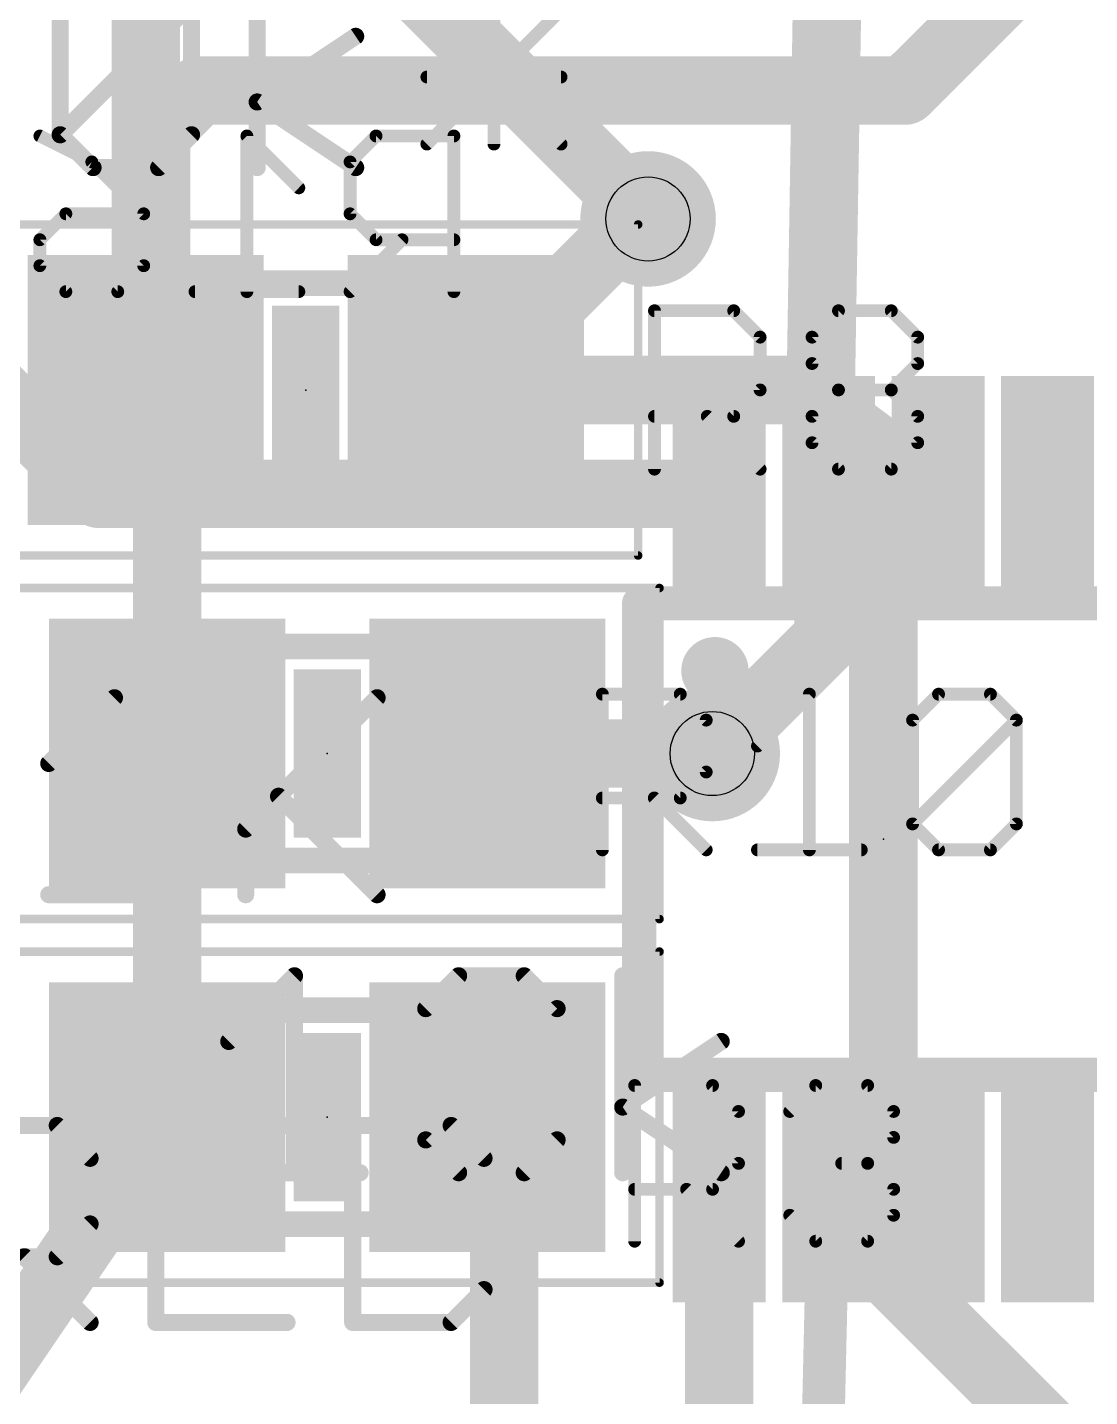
# Model space of a CAD drawing. Extents: x -7.5 to 53.1, y 33.1 to 75.6.
# Drawn here: x 19.05 to 25.35, y 41.14 to 49.27 of the extents above; entities that cross this region are included whole.
import ezdxf

# ---------------------------------------------------------------- set-up
doc = ezdxf.new("R2010")
doc.units = 0
for name, color, linetype in [('1', 22, 'CONTINUOUS'), ('16', 175, 'CONTINUOUS'), ('18', 82, 'CONTINUOUS'), ('21', 251, 'CONTINUOUS'), ('22', 2, 'CONTINUOUS'), ('23', 7, 'CONTINUOUS'), ('24', 7, 'CONTINUOUS'), ('25', 253, 'CONTINUOUS'), ('26', 253, 'CONTINUOUS'), ('27', 253, 'CONTINUOUS'), ('29', 253, 'CONTINUOUS'), ('30', 253, 'CONTINUOUS'), ('31', 253, 'CONTINUOUS'), ('32', 253, 'CONTINUOUS'), ('35', 253, 'CONTINUOUS'), ('39', 22, 'CONTINUOUS'), ('44', 253, 'CONTINUOUS'), ('51', 53, 'CONTINUOUS'), ('52', 253, 'CONTINUOUS')]:
    doc.layers.add(name, color=color, linetype=linetype)

# ---------------------------------------------------------------- blocks, each defined once
blk = doc.blocks.new('RECT')
blk.add_solid([(-0.5, -0.5), (0.5, -0.5), (-0.5, 0.5), (0.5, 0.5)])
blk = doc.blocks.new('ROUNDV')
at = {"const_width": 0.5}
blk.add_lwpolyline([(0, -0.25, 1), (0, 0.25, 1), (0, -0.25)], format="xyb", dxfattribs=at)

msp = doc.modelspace()

# ---------------------------------------------------------------- linework, layer by layer
at = {"layer": '1', "const_width": 0.4064}
for points in [[(19.751, 49.591), (19.751, 47.117)], [(24.257, 48.895), (24.9936, 49.6316)], [(19.812, 48.641), (20.066, 48.895)], [(20.066, 48.895), (24.257, 48.895)], [(19.812, 47.056), (19.812, 48.641)], [(21.651, 47.117), (22.667, 48.133)], [(22.667, 48.133), (22.733, 48.133)], [(19.751, 47.117), (19.812, 47.056)], [(19.878, 46.99), (19.812, 47.056)], [(23.622, 47.117), (21.651, 47.117)], [(24.13, 46.736), (23.622, 47.117)], [(19.878, 46.99), (19.878, 44.958)], [(24.13, 41.91), (24.13, 46.736)], [(19.878, 44.958), (19.878, 42.799)], [(21.778, 44.958), (23.114, 44.958)], [(18.796, 41.209), (19.878, 42.799)], [(21.878, 42.699), (21.778, 42.799)], [(21.878, 40.259), (21.878, 42.699)], [(25.4, 40.64), (24.13, 41.91)]]:
    msp.add_lwpolyline(points, dxfattribs=at)
at = {"layer": '1', "const_width": 0.2032}
for points in [[(20.066, 48.9966, 1), (20.066, 48.7934)], [(20.1378, 48.8232, 1), (19.9942, 48.9668)], [(24.1852, 48.9668, 1), (24.3288, 48.8232)], [(24.257, 48.7934, 1), (24.257, 48.9966)], [(19.9136, 48.641, 1), (19.7104, 48.641)], [(19.7402, 48.7128, 1), (19.8838, 48.5692)], [(22.667, 48.2346, 1), (22.667, 48.0314)], [(22.7388, 48.0612, 1), (22.5952, 48.2048)], [(22.733, 48.0314, 1), (22.733, 48.2346)], [(19.8228, 47.1888, 1), (19.6792, 47.0452)], [(19.8838, 47.1278, 1), (19.7402, 46.9842)], [(21.651, 47.2186, 1), (21.651, 47.0154)], [(21.5792, 47.1888, 1), (21.7228, 47.0452)], [(23.683, 47.1983, 1), (23.561, 47.0357)], [(23.622, 47.0154, 1), (23.622, 47.2186)], [(19.6494, 47.117, 1), (19.8526, 47.117)], [(19.7402, 46.9842, 1), (19.8838, 47.1278)], [(19.9796, 46.99, 1), (19.7764, 46.99)], [(19.8062, 46.9182, 1), (19.9498, 47.0618)], [(19.7104, 47.056, 1), (19.9136, 47.056)], [(24.2316, 46.736, 1), (24.0284, 46.736)], [(24.069, 46.6547, 1), (24.191, 46.8173)], [(19.9796, 44.958, 1), (19.7764, 44.958)], [(21.778, 45.0596, 1), (21.778, 44.8564)], [(23.114, 44.8564, 1), (23.114, 45.0596)], [(19.7764, 44.958, 1), (19.9796, 44.958)], [(19.962, 42.7418, 1), (19.794, 42.8562)], [(21.8498, 42.8708, 1), (21.7062, 42.7272)], [(19.7764, 42.799, 1), (19.9796, 42.799)], [(21.9796, 42.699, 1), (21.7764, 42.699)], [(21.8062, 42.6272, 1), (21.9498, 42.7708)], [(24.2018, 41.9818, 1), (24.0582, 41.8382)], [(24.0284, 41.91, 1), (24.2316, 41.91)]]:
    msp.add_lwpolyline(points, format="xyb", dxfattribs=at)
at = {"layer": '16'}
for points, const_width in [([(23.749, 46.556), (23.876, 54.356)], 0.4064), ([(22.733, 48.133), (19.431, 51.435)], 0.4064), ([(17.841, 48.133), (19.474, 46.5)], 0.4064), ([(23.805, 46.5), (23.749, 46.556)], 0.4064), ([(19.474, 46.5), (23.155, 46.5)], 0.4064), ([(23.805, 45.649), (23.805, 46.5)], 0.4064), ([(23.114, 44.958), (23.805, 45.649)], 0.4064), ([(23.155, 42.4), (23.155, 37.125)], 0.4064), ([(23.749, 39.931), (23.805, 42.4)], 0.254)]:
    msp.add_lwpolyline(points, dxfattribs=dict(at, const_width=const_width))
for points, const_width in [([(22.6612, 48.0612, 1), (22.8048, 48.2048)], 0.2032), ([(23.8208, 46.6278, 1), (23.6772, 46.4842)], 0.2032), ([(19.474, 46.6016, 1), (19.474, 46.3984)], 0.2032), ([(23.155, 46.3984, 1), (23.155, 46.6016)], 0.2032), ([(23.9066, 46.5, 1), (23.7034, 46.5)], 0.2032), ([(19.4022, 46.4282, 1), (19.5458, 46.5718)], 0.2032), ([(23.6474, 46.5577, 1), (23.8506, 46.5543)], 0.2032), ([(23.7332, 46.4282, 1), (23.8768, 46.5718)], 0.2032), ([(23.8768, 45.5772, 1), (23.7332, 45.7208)], 0.2032), ([(23.7034, 45.649, 1), (23.9066, 45.649)], 0.2032), ([(23.0422, 45.0298, 1), (23.1858, 44.8862)], 0.2032), ([(23.2566, 42.4, 1), (23.0534, 42.4)], 0.2032), ([(23.8685, 42.3986, 1), (23.7415, 42.4014)], 0.127)]:
    msp.add_lwpolyline(points, format="xyb", dxfattribs=dict(at, const_width=const_width))
at = {"layer": '21', "const_width": 0.0762}
for points in [[(21.4198, 48.5775), (22.2164, 49.374)], [(22.2164, 48.5775), (21.4198, 49.374)], [(21.4198, 48.5775), (22.2164, 49.374)], [(22.2164, 48.5775), (21.4198, 49.374)], [(21.8181, 48.5775), (21.8181, 49.374)], [(21.8181, 48.5775), (21.8181, 49.374)], [(22.2164, 48.9758), (21.4198, 48.9758)], [(22.2164, 48.9758), (21.4198, 48.9758)]]:
    msp.add_lwpolyline(points, dxfattribs=at)
at = {"layer": '21', "const_width": 0.0381}
for points in [[(21.4198, 48.9948, 1), (21.4198, 48.9567)], [(21.4198, 48.9948, 1), (21.4198, 48.9567)], [(22.2164, 48.9567, 1), (22.2164, 48.9948)], [(22.2164, 48.9567, 1), (22.2164, 48.9948)], [(21.4063, 48.591, 1), (21.4333, 48.564)], [(21.4063, 48.591, 1), (21.4333, 48.564)], [(21.799, 48.5775, 1), (21.8371, 48.5775)], [(21.799, 48.5775, 1), (21.8371, 48.5775)], [(22.2029, 48.564, 1), (22.2298, 48.591)], [(22.2029, 48.564, 1), (22.2298, 48.591)]]:
    msp.add_lwpolyline(points, format="xyb", dxfattribs=at)
at = {"layer": '22', "const_width": 0.2032}
msp.add_lwpolyline([(22.68, 45.85), (22.68, 43.05)], dxfattribs=at)
at = {"layer": '22'}
for points, const_width in [([(22.7308, 45.85, 1), (22.6292, 45.85)], 0.1016), ([(23.13, 45.35, 1), (23.13, 45.55, 1), (23.13, 45.35)], 0.2), ([(22.6292, 43.05, 1), (22.7308, 43.05)], 0.1016)]:
    msp.add_lwpolyline(points, format="xyb", dxfattribs=dict(at, const_width=const_width))
at = {"layer": '23'}
for p in [(20.701, 47.117), (20.828, 44.958), (20.828, 42.799)]:
    msp.add_point(p, dxfattribs=at)
at = {"layer": '24'}
msp.add_point((24.13, 44.45), dxfattribs=at)
at = {"layer": '25', "const_width": 0.0762}
for points in [[(22.7711, 46.6471), (22.7711, 47.5877)], [(22.7711, 47.5877), (23.2414, 47.5877)], [(23.2414, 47.5877), (23.3982, 47.4309)], [(23.7066, 47.4309), (23.8634, 47.5877)], [(23.8634, 47.5877), (24.1769, 47.5877)], [(24.1769, 47.5877), (24.3337, 47.4309)], [(23.3982, 47.4309), (23.3982, 47.1174)], [(23.7066, 47.2742), (23.7066, 47.4309)], [(24.3337, 47.4309), (24.3337, 47.2742)], [(23.8634, 47.1174), (23.7066, 47.2742)], [(24.3337, 47.2742), (24.1769, 47.1174)], [(23.3982, 47.1174), (23.2414, 46.9606)], [(23.7066, 46.9606), (23.8634, 47.1174)], [(23.8634, 47.1174), (24.1769, 47.1174)], [(24.1769, 47.1174), (24.3337, 46.9606)], [(23.2414, 46.9606), (22.7711, 46.9606)], [(23.0846, 46.9606), (23.3982, 46.6471)], [(23.7066, 46.8039), (23.7066, 46.9606)], [(24.3337, 46.9606), (24.3337, 46.8039)], [(23.8634, 46.6471), (23.7066, 46.8039)], [(24.3337, 46.8039), (24.1769, 46.6471)], [(24.1769, 46.6471), (23.8634, 46.6471)], [(22.4617, 44.3861), (22.4617, 45.3107)], [(22.4617, 45.3107), (22.924, 45.3107)], [(22.924, 45.3107), (23.0781, 45.1566)], [(23.3825, 45.0025), (23.6907, 45.3107)], [(23.6907, 45.3107), (23.6907, 44.3861)], [(24.3033, 45.1566), (24.4574, 45.3107)], [(24.4574, 45.3107), (24.7656, 45.3107)], [(24.7656, 45.3107), (24.9197, 45.1566)], [(23.0781, 45.1566), (23.0781, 44.8484)], [(24.3033, 44.5402), (24.3033, 45.1566)], [(24.3033, 44.5402), (24.9197, 45.1566)], [(24.9197, 45.1566), (24.9197, 44.5402)], [(23.0781, 44.8484), (22.924, 44.6943)], [(22.924, 44.6943), (22.4617, 44.6943)], [(22.7699, 44.6943), (23.0781, 44.3861)], [(24.4574, 44.3861), (24.3033, 44.5402)], [(24.9197, 44.5402), (24.7656, 44.3861)], [(23.3825, 44.3861), (23.9989, 44.3861)], [(24.7656, 44.3861), (24.4574, 44.3861)], [(22.6535, 42.0621), (22.6535, 42.9867)], [(22.6535, 42.9867), (23.1158, 42.9867)], [(23.1158, 42.9867), (23.2699, 42.8326)], [(23.5743, 42.8326), (23.7284, 42.9867)], [(23.7284, 42.9867), (24.0366, 42.9867)], [(24.0366, 42.9867), (24.1907, 42.8326)], [(23.2699, 42.8326), (23.2699, 42.5244)], [(24.1907, 42.8326), (24.1907, 42.6785)], [(24.1907, 42.6785), (24.0366, 42.5244)], [(23.2699, 42.5244), (23.1158, 42.3703)], [(24.0366, 42.5244), (23.8825, 42.5244)], [(24.0366, 42.5244), (24.1907, 42.3703)], [(23.1158, 42.3703), (22.6535, 42.3703)], [(22.9617, 42.3703), (23.2699, 42.0621)], [(24.1907, 42.3703), (24.1907, 42.2162)], [(23.7284, 42.0621), (23.5743, 42.2162)], [(24.1907, 42.2162), (24.0366, 42.0621)], [(24.0366, 42.0621), (23.7284, 42.0621)]]:
    msp.add_lwpolyline(points, dxfattribs=at)
at = {"layer": '25', "const_width": 0.0381}
for points in [[(22.7902, 47.5877, 1), (22.7521, 47.5877)], [(22.7711, 47.6068, 1), (22.7711, 47.5687)], [(23.2549, 47.6012, 1), (23.2279, 47.5742)], [(23.2414, 47.5687, 1), (23.2414, 47.6068)], [(23.8634, 47.6068, 1), (23.8634, 47.5687)], [(23.8769, 47.5742, 1), (23.8499, 47.6012)], [(24.1904, 47.6012, 1), (24.1634, 47.5742)], [(24.1769, 47.5687, 1), (24.1769, 47.6068)], [(23.4172, 47.4309, 1), (23.3791, 47.4309)], [(23.3847, 47.4175, 1), (23.4116, 47.4444)], [(23.7257, 47.4309, 1), (23.6876, 47.4309)], [(23.6931, 47.4444, 1), (23.7201, 47.4175)], [(24.3527, 47.4309, 1), (24.3146, 47.4309)], [(24.3202, 47.4175, 1), (24.3472, 47.4444)], [(23.7201, 47.2876, 1), (23.6931, 47.2607)], [(23.6876, 47.2742, 1), (23.7257, 47.2742)], [(24.3146, 47.2742, 1), (24.3527, 47.2742)], [(24.3472, 47.2607, 1), (24.3202, 47.2876)], [(23.3791, 47.1174, 1), (23.4172, 47.1174)], [(23.4116, 47.1039, 1), (23.3847, 47.1309)], [(23.8634, 47.1365, 1), (23.8634, 47.0984)], [(23.8769, 47.1039, 1), (23.8499, 47.1309)], [(23.8499, 47.1039, 1), (23.8769, 47.1309)], [(24.1904, 47.1309, 1), (24.1634, 47.1039)], [(24.1634, 47.1309, 1), (24.1904, 47.1039)], [(24.1769, 47.0984, 1), (24.1769, 47.1365)], [(22.7711, 46.9797, 1), (22.7711, 46.9416)], [(23.0981, 46.9741, 1), (23.0712, 46.9472)], [(23.2279, 46.9741, 1), (23.2549, 46.9472)], [(23.2414, 46.9416, 1), (23.2414, 46.9797)], [(23.7257, 46.9606, 1), (23.6876, 46.9606)], [(23.6931, 46.9741, 1), (23.7201, 46.9472)], [(24.3527, 46.9606, 1), (24.3146, 46.9606)], [(24.3202, 46.9472, 1), (24.3472, 46.9741)], [(23.7201, 46.8173, 1), (23.6931, 46.7904)], [(24.3472, 46.7904, 1), (24.3202, 46.8173)], [(23.6876, 46.8039, 1), (23.7257, 46.8039)], [(24.3146, 46.8039, 1), (24.3527, 46.8039)], [(23.3847, 46.6336, 1), (23.4116, 46.6606)], [(23.8634, 46.6662, 1), (23.8634, 46.6281)], [(23.8499, 46.6336, 1), (23.8769, 46.6606)], [(24.1634, 46.6606, 1), (24.1904, 46.6336)], [(24.1769, 46.6281, 1), (24.1769, 46.6662)], [(22.7521, 46.6471, 1), (22.7902, 46.6471)], [(22.4808, 45.3107, 1), (22.4427, 45.3107)], [(22.4617, 45.3297, 1), (22.4617, 45.2916)], [(22.9375, 45.3242, 1), (22.9106, 45.2972)], [(22.924, 45.2916, 1), (22.924, 45.3297)], [(23.7098, 45.3107, 1), (23.6717, 45.3107)], [(23.7042, 45.2972, 1), (23.6772, 45.3242)], [(24.4574, 45.3297, 1), (24.4574, 45.2916)], [(24.4709, 45.2972, 1), (24.4439, 45.3242)], [(24.7791, 45.3242, 1), (24.7521, 45.2972)], [(24.7656, 45.2916, 1), (24.7656, 45.3297)], [(23.0972, 45.1566, 1), (23.0591, 45.1566)], [(23.0647, 45.1431, 1), (23.0916, 45.1701)], [(24.2898, 45.1701, 1), (24.3168, 45.1431)], [(24.3224, 45.1566, 1), (24.2843, 45.1566)], [(24.9388, 45.1566, 1), (24.9007, 45.1566)], [(24.9332, 45.1431, 1), (24.9062, 45.1701)], [(24.9062, 45.1431, 1), (24.9332, 45.1701)], [(23.3691, 45.016, 1), (23.396, 44.989)], [(23.0916, 44.8349, 1), (23.0647, 44.8619)], [(23.0591, 44.8484, 1), (23.0972, 44.8484)], [(22.4617, 44.7133, 1), (22.4617, 44.6752)], [(22.7834, 44.7078, 1), (22.7565, 44.6808)], [(22.9106, 44.7078, 1), (22.9375, 44.6808)], [(22.924, 44.6752, 1), (22.924, 44.7133)], [(24.3168, 44.5537, 1), (24.2898, 44.5267)], [(24.2898, 44.5537, 1), (24.3168, 44.5267)], [(24.9332, 44.5267, 1), (24.9062, 44.5537)], [(24.2843, 44.5402, 1), (24.3224, 44.5402)], [(24.9007, 44.5402, 1), (24.9388, 44.5402)], [(22.4427, 44.3861, 1), (22.4808, 44.3861)], [(23.0647, 44.3726, 1), (23.0916, 44.3996)], [(23.3825, 44.4051, 1), (23.3825, 44.367)], [(23.6717, 44.3861, 1), (23.7098, 44.3861)], [(23.9989, 44.367, 1), (23.9989, 44.4051)], [(24.4574, 44.4051, 1), (24.4574, 44.367)], [(24.4439, 44.3726, 1), (24.4709, 44.3996)], [(24.7521, 44.3996, 1), (24.7791, 44.3726)], [(24.7656, 44.367, 1), (24.7656, 44.4051)], [(22.6726, 42.9867, 1), (22.6345, 42.9867)], [(22.6535, 43.0057, 1), (22.6535, 42.9676)], [(23.1293, 43.0002, 1), (23.1024, 42.9732)], [(23.1158, 42.9676, 1), (23.1158, 43.0057)], [(23.7284, 43.0057, 1), (23.7284, 42.9676)], [(23.7419, 42.9732, 1), (23.7149, 43.0002)], [(24.0501, 43.0002, 1), (24.0231, 42.9732)], [(24.0366, 42.9676, 1), (24.0366, 43.0057)], [(23.289, 42.8326, 1), (23.2509, 42.8326)], [(23.2564, 42.8191, 1), (23.2834, 42.8461)], [(23.5608, 42.8461, 1), (23.5878, 42.8191)], [(24.2098, 42.8326, 1), (24.1717, 42.8326)], [(24.1772, 42.8191, 1), (24.2042, 42.8461)], [(24.1717, 42.6785, 1), (24.2098, 42.6785)], [(24.2042, 42.665, 1), (24.1772, 42.692)], [(23.2509, 42.5244, 1), (23.289, 42.5244)], [(23.2834, 42.5109, 1), (23.2564, 42.5379)], [(23.8825, 42.5434, 1), (23.8825, 42.5053)], [(24.0501, 42.5379, 1), (24.0231, 42.5109)], [(24.0231, 42.5379, 1), (24.0501, 42.5109)], [(24.0366, 42.5053, 1), (24.0366, 42.5434)], [(22.6535, 42.3893, 1), (22.6535, 42.3512)], [(22.9752, 42.3838, 1), (22.9483, 42.3568)], [(23.1024, 42.3838, 1), (23.1293, 42.3568)], [(23.1158, 42.3512, 1), (23.1158, 42.3893)], [(24.2098, 42.3703, 1), (24.1717, 42.3703)], [(24.1772, 42.3568, 1), (24.2042, 42.3838)], [(23.5878, 42.2297, 1), (23.5608, 42.2027)], [(24.1717, 42.2162, 1), (24.2098, 42.2162)], [(24.2042, 42.2027, 1), (24.1772, 42.2297)], [(22.6345, 42.0621, 1), (22.6726, 42.0621)], [(23.2564, 42.0486, 1), (23.2834, 42.0756)], [(23.7284, 42.0812, 1), (23.7284, 42.0431)], [(23.7149, 42.0486, 1), (23.7419, 42.0756)], [(24.0231, 42.0756, 1), (24.0501, 42.0486)], [(24.0366, 42.0431, 1), (24.0366, 42.0812)]]:
    msp.add_lwpolyline(points, format="xyb", dxfattribs=at)
at = {"layer": '26', "const_width": 0.0762}
for points in [[(19.1223, 48.6257), (19.4305, 48.4716)], [(20.6595, 48.3175), (20.3513, 48.6257)], [(20.3513, 48.6257), (20.3513, 47.7011)], [(21.118, 48.6257), (20.9639, 48.4716)], [(21.5803, 48.6257), (21.118, 48.6257)], [(21.5803, 47.7011), (21.5803, 48.6257)], [(19.4305, 48.4716), (19.7387, 48.1634)], [(20.9639, 48.4716), (20.9639, 48.1634)], [(19.1223, 48.0093), (19.2764, 48.1634)], [(19.2764, 48.1634), (19.7387, 48.1634)], [(19.7387, 48.1634), (19.7387, 47.8552)], [(20.9639, 48.1634), (21.118, 48.0093)], [(19.1223, 47.8552), (19.1223, 48.0093)], [(21.2721, 48.0093), (20.9639, 47.7011)], [(21.118, 48.0093), (21.5803, 48.0093)], [(19.2764, 47.7011), (19.1223, 47.8552)], [(19.7387, 47.8552), (19.5846, 47.7011)], [(19.5846, 47.7011), (19.2764, 47.7011)], [(20.6595, 47.7011), (20.0431, 47.7011)]]:
    msp.add_lwpolyline(points, dxfattribs=at)
at = {"layer": '26', "const_width": 0.0381}
for points in [[(19.1308, 48.6427, 1), (19.1138, 48.6086)], [(20.3648, 48.6392, 1), (20.3378, 48.6122)], [(20.3703, 48.6257, 1), (20.3322, 48.6257)], [(21.118, 48.6447, 1), (21.118, 48.6066)], [(21.1314, 48.6122, 1), (21.1045, 48.6392)], [(21.5993, 48.6257, 1), (21.5612, 48.6257)], [(21.5803, 48.6066, 1), (21.5803, 48.6447)], [(19.444, 48.4851, 1), (19.417, 48.4581)], [(19.422, 48.4546, 1), (19.439, 48.4886)], [(20.9504, 48.4851, 1), (20.9773, 48.4581)], [(20.9829, 48.4716, 1), (20.9448, 48.4716)], [(20.646, 48.304, 1), (20.6729, 48.331)], [(19.2764, 48.1824, 1), (19.2764, 48.1443)], [(19.2899, 48.1499, 1), (19.2629, 48.1769)], [(19.7577, 48.1634, 1), (19.7196, 48.1634)], [(19.7252, 48.1499, 1), (19.7522, 48.1769)], [(19.7387, 48.1443, 1), (19.7387, 48.1824)], [(20.9773, 48.1769, 1), (20.9504, 48.1499)], [(20.9448, 48.1634, 1), (20.9829, 48.1634)], [(19.1413, 48.0093, 1), (19.1032, 48.0093)], [(19.1088, 48.0228, 1), (19.1358, 47.9958)], [(21.118, 48.0283, 1), (21.118, 47.9902)], [(21.1045, 47.9958, 1), (21.1314, 48.0228)], [(21.2855, 47.9958, 1), (21.2586, 48.0228)], [(21.5803, 47.9902, 1), (21.5803, 48.0283)], [(19.1358, 47.8687, 1), (19.1088, 47.8417)], [(19.1032, 47.8552, 1), (19.1413, 47.8552)], [(19.7196, 47.8552, 1), (19.7577, 47.8552)], [(19.7522, 47.8417, 1), (19.7252, 47.8687)], [(19.2764, 47.7202, 1), (19.2764, 47.6821)], [(19.2629, 47.6876, 1), (19.2899, 47.7146)], [(19.5711, 47.7146, 1), (19.5981, 47.6876)], [(19.5846, 47.6821, 1), (19.5846, 47.7202)], [(20.0431, 47.7202, 1), (20.0431, 47.6821)], [(20.6595, 47.6821, 1), (20.6595, 47.7202)], [(20.9504, 47.7146, 1), (20.9773, 47.6876)], [(20.3322, 47.7011, 1), (20.3703, 47.7011)], [(21.5612, 47.7011, 1), (21.5993, 47.7011)]]:
    msp.add_lwpolyline(points, format="xyb", dxfattribs=at)
at = {"layer": '27', "const_width": 0.1016}
for points in [[(20.4123, 48.4378), (20.4123, 49.6072)], [(19.2429, 48.6327), (19.2429, 49.4123)], [(19.2429, 48.6327), (20.0225, 49.4123)], [(20.0225, 49.4123), (20.0225, 48.6327)], [(20.4123, 48.8276), (20.997, 49.2174)], [(20.997, 48.4378), (20.4123, 48.8276)], [(19.4378, 48.4378), (19.2429, 48.6327)], [(20.0225, 48.6327), (19.8276, 48.4378)], [(19.8276, 48.4378), (19.4378, 48.4378)], [(19.175, 44.8994), (19.5648, 45.2892)], [(19.5648, 45.2892), (19.5648, 44.1198)], [(20.3444, 45.2892), (20.3444, 44.1198)], [(20.3444, 44.5096), (21.124, 45.2892)], [(20.5393, 44.7045), (21.124, 44.1198)], [(19.175, 44.1198), (19.9546, 44.1198)], [(20.2438, 43.2484), (20.6336, 43.6382)], [(20.6336, 43.6382), (20.6336, 42.4688)], [(21.4132, 43.4433), (21.6081, 43.6382)], [(21.6081, 43.6382), (21.9979, 43.6382)], [(21.9979, 43.6382), (22.1928, 43.4433)], [(22.5826, 42.4688), (22.5826, 43.6382)], [(21.4132, 42.6637), (21.4132, 43.4433)], [(21.4132, 42.6637), (22.1928, 43.4433)], [(22.1928, 43.4433), (22.1928, 42.6637)], [(22.5826, 42.8586), (23.1673, 43.2484)], [(23.1673, 42.4688), (22.5826, 42.8586)], [(18.6406, 42.7492), (19.2253, 42.7492)], [(19.2253, 42.7492), (19.4202, 42.5543)], [(20.5896, 42.7492), (19.81, 42.7492)], [(19.81, 42.7492), (19.81, 41.5798)], [(20.9794, 42.7492), (20.9794, 41.5798)], [(21.5641, 42.7492), (20.9794, 42.7492)], [(21.759, 42.5543), (21.5641, 42.7492)], [(21.6081, 42.4688), (21.4132, 42.6637)], [(22.1928, 42.6637), (21.9979, 42.4688)], [(19.4202, 42.5543), (19.4202, 42.1645)], [(21.759, 41.7747), (21.759, 42.5543)], [(20.2438, 42.4688), (21.0234, 42.4688)], [(21.9979, 42.4688), (21.6081, 42.4688)], [(19.4202, 42.1645), (19.2253, 41.9696)], [(19.81, 42.1645), (20.1998, 42.1645)], [(19.2253, 41.9696), (18.6406, 41.9696)], [(19.0304, 41.9696), (19.4202, 41.5798)], [(21.5641, 41.5798), (21.759, 41.7747)], [(19.81, 41.5798), (20.5896, 41.5798)], [(20.9794, 41.5798), (21.5641, 41.5798)]]:
    msp.add_lwpolyline(points, dxfattribs=at)
at = {"layer": '27', "const_width": 0.0508}
for points in [[(21.0111, 49.1963, 1), (20.9829, 49.2385)], [(20.4264, 48.8487, 1), (20.3982, 48.8065)], [(20.3982, 48.8487, 1), (20.4264, 48.8065)], [(19.2609, 48.6507, 1), (19.2249, 48.6147)], [(19.2249, 48.6507, 1), (19.2609, 48.6147)], [(19.2175, 48.6327, 1), (19.2683, 48.6327)], [(19.9971, 48.6327, 1), (20.0479, 48.6327)], [(20.0405, 48.6147, 1), (20.0045, 48.6507)], [(19.4378, 48.4632, 1), (19.4378, 48.4124)], [(19.4198, 48.4198, 1), (19.4558, 48.4558)], [(19.8096, 48.4558, 1), (19.8456, 48.4198)], [(19.8276, 48.4124, 1), (19.8276, 48.4632)], [(20.3869, 48.4378, 1), (20.4377, 48.4378)], [(20.9829, 48.4167, 1), (21.0111, 48.4589)], [(19.5902, 45.2892, 1), (19.5394, 45.2892)], [(19.5828, 45.2712, 1), (19.5468, 45.3072)], [(20.3698, 45.2892, 1), (20.319, 45.2892)], [(21.142, 45.2712, 1), (21.106, 45.3072)], [(19.157, 44.9174, 1), (19.193, 44.8814)], [(20.5573, 44.7225, 1), (20.5213, 44.6865)], [(20.3264, 44.5276, 1), (20.3624, 44.4916)], [(19.175, 44.1452, 1), (19.175, 44.0944)], [(19.9546, 44.0944, 1), (19.9546, 44.1452)], [(21.106, 44.1018, 1), (21.142, 44.1378)], [(19.5394, 44.1198, 1), (19.5902, 44.1198)], [(20.319, 44.1198, 1), (20.3698, 44.1198)], [(20.659, 43.6382, 1), (20.6082, 43.6382)], [(20.6516, 43.6202, 1), (20.6156, 43.6562)], [(21.6081, 43.6636, 1), (21.6081, 43.6128)], [(21.6261, 43.6202, 1), (21.5901, 43.6562)], [(22.0159, 43.6562, 1), (21.9799, 43.6202)], [(21.9979, 43.6128, 1), (21.9979, 43.6636)], [(22.608, 43.6382, 1), (22.5572, 43.6382)], [(21.3952, 43.4613, 1), (21.4312, 43.4253)], [(21.4386, 43.4433, 1), (21.3878, 43.4433)], [(22.2182, 43.4433, 1), (22.1674, 43.4433)], [(22.2108, 43.4253, 1), (22.1748, 43.4613)], [(22.1748, 43.4253, 1), (22.2108, 43.4613)], [(20.2258, 43.2664, 1), (20.2618, 43.2304)], [(23.1814, 43.2273, 1), (23.1532, 43.2695)], [(22.5967, 42.8797, 1), (22.5685, 42.8375)], [(22.5685, 42.8797, 1), (22.5967, 42.8375)], [(19.2433, 42.7672, 1), (19.2073, 42.7312)], [(19.2253, 42.7238, 1), (19.2253, 42.7746)], [(19.81, 42.7746, 1), (19.81, 42.7238)], [(19.8354, 42.7492, 1), (19.7846, 42.7492)], [(20.5896, 42.7238, 1), (20.5896, 42.7746)], [(21.0048, 42.7492, 1), (20.954, 42.7492)], [(20.9794, 42.7746, 1), (20.9794, 42.7238)], [(21.5821, 42.7672, 1), (21.5461, 42.7312)], [(21.5641, 42.7238, 1), (21.5641, 42.7746)], [(21.4312, 42.6817, 1), (21.3952, 42.6457)], [(21.3952, 42.6817, 1), (21.4312, 42.6457)], [(22.2108, 42.6457, 1), (22.1748, 42.6817)], [(21.3878, 42.6637, 1), (21.4386, 42.6637)], [(22.1674, 42.6637, 1), (22.2182, 42.6637)], [(19.4456, 42.5543, 1), (19.3948, 42.5543)], [(19.4022, 42.5363, 1), (19.4382, 42.5723)], [(21.7844, 42.5543, 1), (21.7336, 42.5543)], [(21.741, 42.5363, 1), (21.777, 42.5723)], [(20.2438, 42.4942, 1), (20.2438, 42.4434)], [(20.6082, 42.4688, 1), (20.659, 42.4688)], [(21.0234, 42.4434, 1), (21.0234, 42.4942)], [(21.6081, 42.4942, 1), (21.6081, 42.4434)], [(21.5901, 42.4508, 1), (21.6261, 42.4868)], [(21.9799, 42.4868, 1), (22.0159, 42.4508)], [(21.9979, 42.4434, 1), (21.9979, 42.4942)], [(22.5572, 42.4688, 1), (22.608, 42.4688)], [(23.1532, 42.4477, 1), (23.1814, 42.4899)], [(19.4382, 42.1465, 1), (19.4022, 42.1825)], [(19.81, 42.1899, 1), (19.81, 42.1391)], [(20.1998, 42.1391, 1), (20.1998, 42.1899)], [(19.3948, 42.1645, 1), (19.4456, 42.1645)], [(19.0484, 41.9876, 1), (19.0124, 41.9516)], [(19.2073, 41.9876, 1), (19.2433, 41.9516)], [(19.2253, 41.9442, 1), (19.2253, 41.995)], [(21.7336, 41.7747, 1), (21.7844, 41.7747)], [(21.777, 41.7567, 1), (21.741, 41.7927)], [(19.4022, 41.5618, 1), (19.4382, 41.5978)], [(19.81, 41.6052, 1), (19.81, 41.5544)], [(19.7846, 41.5798, 1), (19.8354, 41.5798)], [(20.5896, 41.5544, 1), (20.5896, 41.6052)], [(20.9794, 41.6052, 1), (20.9794, 41.5544)], [(20.954, 41.5798, 1), (21.0048, 41.5798)], [(21.5461, 41.5978, 1), (21.5821, 41.5618)], [(21.5641, 41.5544, 1), (21.5641, 41.6052)]]:
    msp.add_lwpolyline(points, format="xyb", dxfattribs=at)
at = {"layer": '39', "const_width": 0.0508}
for points in [[(18.728, 48.1), (22.674, 48.1)], [(22.674, 48.1), (22.674, 46.134)], [(22.674, 46.134), (18.728, 46.134)], [(18.855, 45.941), (22.801, 45.941)], [(22.801, 45.941), (22.801, 43.975)], [(22.801, 43.975), (18.855, 43.975)], [(18.855, 43.782), (22.801, 43.782)], [(22.801, 43.782), (22.801, 41.816)], [(22.801, 41.816), (18.855, 41.816)]]:
    msp.add_lwpolyline(points, dxfattribs=at)
at = {"layer": '39', "const_width": 0.0254}
for points in [[(22.6867, 48.1, 1), (22.6613, 48.1)], [(22.674, 48.0873, 1), (22.674, 48.1127)], [(22.6613, 46.134, 1), (22.6867, 46.134)], [(22.674, 46.1213, 1), (22.674, 46.1467)], [(22.8137, 45.941, 1), (22.7883, 45.941)], [(22.801, 45.9283, 1), (22.801, 45.9537)], [(22.801, 43.9623, 1), (22.801, 43.9877)], [(22.7883, 43.975, 1), (22.8137, 43.975)], [(22.8137, 43.782, 1), (22.7883, 43.782)], [(22.801, 43.7693, 1), (22.801, 43.7947)], [(22.7883, 41.816, 1), (22.8137, 41.816)], [(22.801, 41.8033, 1), (22.801, 41.8287)]]:
    msp.add_lwpolyline(points, format="xyb", dxfattribs=at)
at = {"layer": '44'}
for centre in [(22.733, 48.133), (23.114, 44.958)]:
    msp.add_circle(centre, 0.25, dxfattribs=at)
at = {"layer": '51'}
for points, const_width in [([(21.4198, 48.5775), (22.2164, 49.374)], 0.0762), ([(22.2164, 48.5775), (21.4198, 49.374)], 0.0762), ([(21.4198, 48.5775), (22.2164, 49.374)], 0.0762), ([(22.2164, 48.5775), (21.4198, 49.374)], 0.0762), ([(21.8181, 48.5775), (21.8181, 49.374)], 0.0762), ([(21.8181, 48.5775), (21.8181, 49.374)], 0.0762), ([(22.2164, 48.9758), (21.4198, 48.9758)], 0.0762), ([(22.2164, 48.9758), (21.4198, 48.9758)], 0.0762), ([(21.111, 47.752), (20.291, 47.752)], 0.1524), ([(21.111, 46.482), (20.291, 46.482)], 0.1524), ([(20.418, 45.593), (21.238, 45.593)], 0.1524), ([(20.418, 44.323), (21.238, 44.323)], 0.1524), ([(21.238, 43.434), (20.418, 43.434)], 0.1524), ([(21.238, 42.164), (20.418, 42.164)], 0.1524)]:
    msp.add_lwpolyline(points, dxfattribs=dict(at, const_width=const_width))
for points, const_width in [([(21.4198, 48.9948, 1), (21.4198, 48.9567)], 0.0381), ([(21.4198, 48.9948, 1), (21.4198, 48.9567)], 0.0381), ([(22.2164, 48.9567, 1), (22.2164, 48.9948)], 0.0381), ([(22.2164, 48.9567, 1), (22.2164, 48.9948)], 0.0381), ([(21.4063, 48.591, 1), (21.4333, 48.564)], 0.0381), ([(21.4063, 48.591, 1), (21.4333, 48.564)], 0.0381), ([(21.799, 48.5775, 1), (21.8371, 48.5775)], 0.0381), ([(21.799, 48.5775, 1), (21.8371, 48.5775)], 0.0381), ([(22.2029, 48.564, 1), (22.2298, 48.591)], 0.0381), ([(22.2029, 48.564, 1), (22.2298, 48.591)], 0.0381), ([(20.291, 47.7901, 1), (20.291, 47.7139)], 0.0762), ([(21.111, 47.7139, 1), (21.111, 47.7901)], 0.0762), ([(20.291, 46.5201, 1), (20.291, 46.4439)], 0.0762), ([(21.111, 46.4439, 1), (21.111, 46.5201)], 0.0762), ([(20.418, 45.6311, 1), (20.418, 45.5549)], 0.0762), ([(21.238, 45.5549, 1), (21.238, 45.6311)], 0.0762), ([(20.418, 44.3611, 1), (20.418, 44.2849)], 0.0762), ([(21.238, 44.2849, 1), (21.238, 44.3611)], 0.0762), ([(20.418, 43.4721, 1), (20.418, 43.3959)], 0.0762), ([(21.238, 43.3959, 1), (21.238, 43.4721)], 0.0762), ([(20.418, 42.2021, 1), (20.418, 42.1259)], 0.0762), ([(21.238, 42.1259, 1), (21.238, 42.2021)], 0.0762)]:
    msp.add_lwpolyline(points, format="xyb", dxfattribs=dict(at, const_width=const_width))
at = {"layer": '52', "const_width": 0.2032}
for points in [[(25.53, 45.85), (22.73, 45.85)], [(22.73, 43.05), (25.53, 43.05)]]:
    msp.add_lwpolyline(points, dxfattribs=at)
at = {"layer": '52', "const_width": 0.1016}
for points in [[(22.73, 45.9008, 1), (22.73, 45.7992)], [(22.73, 43.1008, 1), (22.73, 42.9992)]]:
    msp.add_lwpolyline(points, format="xyb", dxfattribs=at)

# ---------------------------------------------------------------- block references
at = {"layer": '1', "xscale": 1.3, "yscale": 1.5, "rotation": 180}
for p in [(19.751, 47.117), (21.651, 47.117), (19.878, 42.799), (21.778, 42.799)]:
    msp.add_blockref('RECT', p, dxfattribs=at)
at = {"layer": '1', "xscale": 1.3, "yscale": 1.5}
for p in [(19.878, 44.958), (21.778, 44.958)]:
    msp.add_blockref('RECT', p, dxfattribs=at)
at = {"layer": '16', "xscale": 0.45, "yscale": 1.3}
for p in [(23.155, 46.5), (23.805, 46.5), (24.455, 46.5), (25.105, 46.5), (23.155, 42.4), (23.805, 42.4), (24.455, 42.4), (25.105, 42.4)]:
    msp.add_blockref('RECT', p, dxfattribs=at)
at = {"layer": '18', "xscale": 0.8048, "yscale": 0.8048}
for p in [(22.733, 48.133), (22.733, 48.133), (23.114, 44.958), (23.114, 44.958)]:
    msp.add_blockref('ROUNDV', p, dxfattribs=at)
at = {"layer": '29', "xscale": 1.4016, "yscale": 1.6016, "rotation": 180}
for p in [(19.751, 47.117), (21.651, 47.117), (19.878, 42.799), (21.778, 42.799)]:
    msp.add_blockref('RECT', p, dxfattribs=at)
at = {"layer": '29', "xscale": 1.4016, "yscale": 1.6016}
for p in [(19.878, 44.958), (21.778, 44.958)]:
    msp.add_blockref('RECT', p, dxfattribs=at)
at = {"layer": '30', "xscale": 0.5516, "yscale": 1.4016}
for p in [(23.155, 46.5), (23.805, 46.5), (24.455, 46.5), (25.105, 46.5), (23.155, 42.4), (23.805, 42.4), (24.455, 42.4), (25.105, 42.4)]:
    msp.add_blockref('RECT', p, dxfattribs=at)
at = {"layer": '31', "xscale": 1.3, "yscale": 1.5, "rotation": 180}
for p in [(19.751, 47.117), (21.651, 47.117), (19.878, 42.799), (21.778, 42.799)]:
    msp.add_blockref('RECT', p, dxfattribs=at)
at = {"layer": '31', "xscale": 1.3, "yscale": 1.5}
for p in [(19.878, 44.958), (21.778, 44.958)]:
    msp.add_blockref('RECT', p, dxfattribs=at)
at = {"layer": '32', "xscale": 0.45, "yscale": 1.3}
for p in [(23.155, 46.5), (23.805, 46.5), (24.455, 46.5), (25.105, 46.5), (23.155, 42.4), (23.805, 42.4), (24.455, 42.4), (25.105, 42.4)]:
    msp.add_blockref('RECT', p, dxfattribs=at)
at = {"layer": '35', "xscale": 0.3998, "yscale": 1.0002, "rotation": 180}
for p in [(20.701, 47.117), (20.828, 42.799)]:
    msp.add_blockref('RECT', p, dxfattribs=at)
at = {"layer": '35', "xscale": 0.3998, "yscale": 1.0002}
msp.add_blockref('RECT', (20.828, 44.958), dxfattribs=at)
at = {"layer": '51', "xscale": 0.65, "yscale": 1.4, "rotation": 180}
for p in [(19.9696, 47.1155), (21.4428, 47.1155), (20.0966, 42.7975), (21.5698, 42.7975)]:
    msp.add_blockref('RECT', p, dxfattribs=at)
at = {"layer": '51', "xscale": 0.65, "yscale": 1.4}
for p in [(20.0862, 44.9595), (21.5594, 44.9595)]:
    msp.add_blockref('RECT', p, dxfattribs=at)
at = {"layer": '52', "xscale": 0.3, "yscale": 0.95}
for p in [(23.1546, 46.425), (23.8049, 46.425), (24.4551, 46.425), (25.1053, 46.425), (23.1547, 42.475), (23.8049, 42.475), (24.4551, 42.475), (25.1054, 42.475)]:
    msp.add_blockref('RECT', p, dxfattribs=at)

doc.saveas('drawing.dxf')
